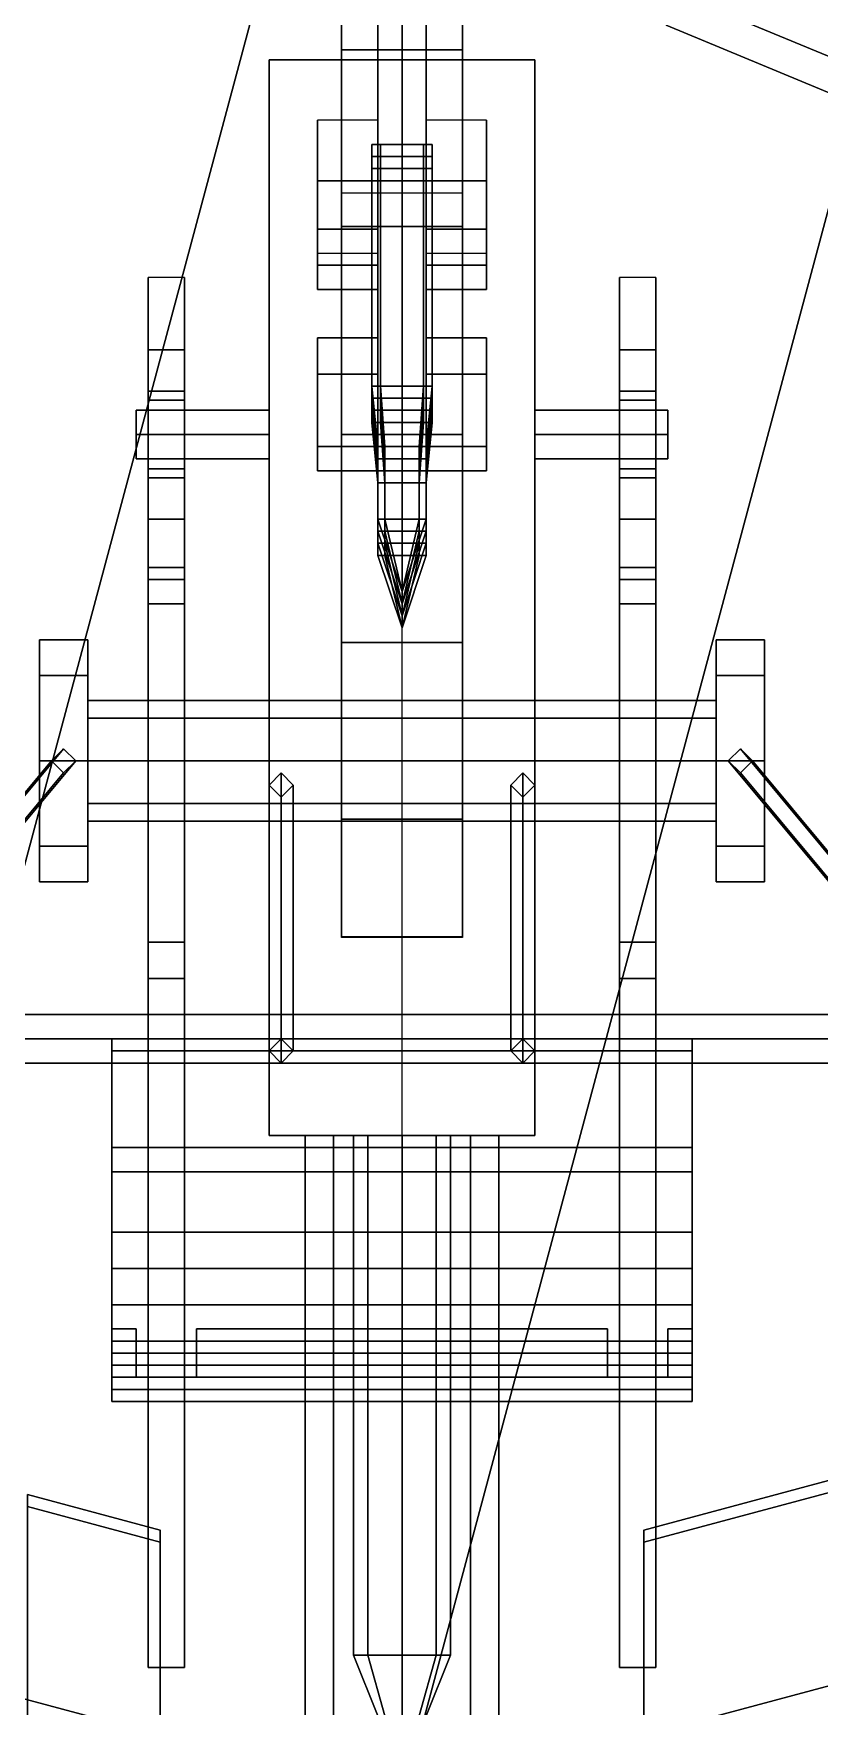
# Model space of a CAD drawing. Header units: millimetres. Extents: x -1.1 to 1.1, y -2.7 to 10.7.
# Drawn here: x -0.305 to 0.346, y -0.902 to 0.482 of the extents above; entities that cross this region are included whole.
import ezdxf

# ---------------------------------------------------------------- set-up
doc = ezdxf.new("R2010")
doc.units = ezdxf.units.MM
for name, color, linetype in [('reference', 9, 'Continuous'), ('sleeve', 5, 'Continuous'), ('tmp', 4, 'Continuous'), ('turret', 2, 'Continuous')]:
    doc.layers.add(name, color=color, linetype=linetype)

msp = doc.modelspace()

# ---------------------------------------------------------------- linework, layer by layer
for points in [[(-0.74, -1.98, 0.51), (-0.74, 2.17, 0.51), (0.74, 2.17, 0.51), (0.74, -1.98, 0.51)], [(-0.19, -1.13, 1.48), (0, -1.02, 1.48), (-0.505, -0.8847, 1.48), (-0.53, -0.93, 1.48)], [(0, -1.02, 1.46), (-0.505, -0.8847, 1.46), (-0.505, -0.8847, 1.48), (0, -1.02, 1.48)], [(0.505, -0.8847, 1.46), (0, -1.02, 1.46), (0, -1.02, 1.48), (0.505, -0.8847, 1.48)], [(0, -1.02, 1.48), (1.14, -1.13, 1.48), (1.14, -1.13, 1.48), (0.505, -0.8847, 1.48)]]:
    msp.add_3dface(points)
at = {"layer": 'reference'}
msp.add_xline((0, -1.91, -4.68), (0, 1), dxfattribs=at)
at = {"layer": 'sleeve'}
for points in [[(0, 0.46, 1.69), (-0.02, 0.46, 1.71), (-0.02, 0.6, 1.71), (0, 0.61, 1.69)], [(0.02, 0.46, 1.71), (0, 0.46, 1.69), (0, 0.61, 1.69), (0.02, 0.6, 1.71)], [(-0.02, 0.46, 1.71), (0, 0.46, 1.73), (0, 0.59, 1.73), (-0.02, 0.6, 1.71)], [(0, 0.46, 1.73), (0.02, 0.46, 1.71), (0.02, 0.6, 1.71), (0, 0.59, 1.73)], [(0, 0.12, 0.93), (-0.02, 0.12, 0.95), (-0.02, 0.53, 1.13), (0, 0.54, 1.11)], [(0.02, 0.12, 0.95), (0, 0.12, 0.93), (0, 0.54, 1.11), (0.02, 0.53, 1.13)], [(-0.02, 0.12, 0.95), (0, 0.12, 0.97), (0, 0.52, 1.15), (-0.02, 0.53, 1.13)], [(0, 0.12, 0.97), (0.02, 0.12, 0.95), (0.02, 0.53, 1.13), (0, 0.52, 1.15)], [(-0.05, 0.4682, 1.4418), (-0.05, 0.516, 1.5134), (0.05, 0.516, 1.5134), (0.05, 0.4682, 1.4418)], [(-0.05, 0.516, 1.5134), (-0.05, 0.35, 1.59), (0.05, 0.35, 1.59), (0.05, 0.516, 1.5134)], [(-0.05, 0.516, 1.5134), (-0.05, 0.4682, 1.4418), (-0.05, -0.2657, 1.5878), (-0.05, -0.2662, 1.59)], [(-0.05, -0.2662, 1.59), (-0.05, -0.2662, 1.59), (-0.05, 0.35, 1.59), (-0.05, 0.516, 1.5134)], [(0.05, -0.2662, 1.59), (0.05, -0.2657, 1.5878), (0.05, 0.4682, 1.4418), (0.05, 0.516, 1.5134)], [(0.05, 0.516, 1.5134), (0.05, 0.35, 1.59), (0.05, -0.2662, 1.59)], [(-0.11, 0.46, 1.85), (-0.11, 0.46, 1.59), (-0.11, -0.43, 1.59), (-0.11, -0.43, 1.85)], [(0.11, -0.43, 1.85), (0.11, 0.46, 1.85), (-0.11, 0.46, 1.85), (-0.11, -0.43, 1.85)], [(0.11, 0.46, 1.85), (0.11, 0.46, 1.59), (-0.11, 0.46, 1.59), (-0.11, 0.46, 1.85)], [(-0.11, -0.43, 1.59), (-0.11, 0.46, 1.59), (0.11, 0.46, 1.59), (0.11, -0.43, 1.59)], [(-0.05, 0.3222, 1.3443), (-0.05, 0.4682, 1.4418), (0.05, 0.4682, 1.4418), (0.05, 0.3222, 1.3443)], [(-0.05, 0.4682, 1.4418), (-0.05, 0.3222, 1.3443), (-0.05, -0.1682, 1.4418), (-0.05, -0.2657, 1.5878)], [(0.05, -0.2657, 1.5878), (0.05, -0.1682, 1.4418), (0.05, 0.3222, 1.3443), (0.05, 0.4682, 1.4418)], [(0.11, -0.43, 1.59), (0.11, 0.46, 1.59), (0.11, 0.46, 1.85), (0.11, -0.43, 1.85)], [(-0.07, 0.36, 1.94), (-0.07, 0.41, 1.85), (-0.07, 0.3, 1.85), (-0.07, 0.29, 1.95)], [(-0.02, 0.36, 1.94), (-0.02, 0.41, 1.85), (-0.07, 0.41, 1.85), (-0.07, 0.36, 1.94)], [(-0.02, 0.3, 1.85), (-0.02, 0.41, 1.85), (-0.02, 0.36, 1.94), (-0.02, 0.29, 1.95)], [(0.02, 0.36, 1.94), (0.02, 0.41, 1.85), (0.02, 0.3, 1.85), (0.02, 0.29, 1.95)], [(0.07, 0.36, 1.94), (0.07, 0.41, 1.85), (0.02, 0.41, 1.85), (0.02, 0.36, 1.94)], [(0.07, 0.3, 1.85), (0.07, 0.41, 1.85), (0.07, 0.36, 1.94), (0.07, 0.29, 1.95)], [(-0.0177, 0.39, 1.8877), (-0.025, 0.39, 1.87), (-0.025, 0.19, 1.87), (-0.0177, 0.19, 1.8877)], [(-0.025, 0.39, 1.87), (-0.0177, 0.39, 1.8523), (-0.0177, 0.19, 1.8523), (-0.025, 0.19, 1.87)], [(-0.0177, 0.39, 1.8877), (0, 0.39, 1.895), (0.0177, 0.39, 1.8877), (-0.025, 0.39, 1.87)], [(-0.025, 0.39, 1.87), (0.0177, 0.39, 1.8877), (0.025, 0.39, 1.87), (-0.0177, 0.39, 1.8523)], [(0, 0.39, 1.895), (-0.0177, 0.39, 1.8877), (-0.0177, 0.19, 1.8877), (0, 0.19, 1.895)], [(-0.0177, 0.39, 1.8523), (0, 0.39, 1.845), (0, 0.19, 1.845), (-0.0177, 0.19, 1.8523)], [(-0.0177, 0.39, 1.8523), (0.025, 0.39, 1.87), (0.0177, 0.39, 1.8523), (0, 0.39, 1.845)], [(0.0177, 0.39, 1.8877), (0, 0.39, 1.895), (0, 0.19, 1.895), (0.0177, 0.19, 1.8877)], [(0, 0.39, 1.845), (0.0177, 0.39, 1.8523), (0.0177, 0.19, 1.8523), (0, 0.19, 1.845)], [(0.025, 0.39, 1.87), (0.0177, 0.39, 1.8877), (0.0177, 0.19, 1.8877), (0.025, 0.19, 1.87)], [(0.0177, 0.39, 1.8523), (0.025, 0.39, 1.87), (0.025, 0.19, 1.87), (0.0177, 0.19, 1.8523)], [(-0.0177, 0.38, 1.9377), (-0.025, 0.38, 1.92), (-0.025, 0.18, 1.92), (-0.0177, 0.18, 1.9377)], [(-0.0177, 0.38, 1.9377), (0, 0.38, 1.945), (0.0177, 0.38, 1.9377), (-0.025, 0.38, 1.92)], [(-0.025, 0.38, 1.92), (0.0177, 0.38, 1.9377), (0.025, 0.38, 1.92), (-0.0177, 0.38, 1.9023)], [(-0.025, 0.38, 1.92), (-0.0177, 0.38, 1.9023), (-0.0177, 0.18, 1.9023), (-0.025, 0.18, 1.92)], [(-0.0177, 0.38, 1.9023), (0, 0.38, 1.895), (0, 0.18, 1.895), (-0.0177, 0.18, 1.9023)], [(-0.0177, 0.38, 1.9023), (0.025, 0.38, 1.92), (0.0177, 0.38, 1.9023), (0, 0.38, 1.895)], [(0, 0.38, 1.945), (-0.0177, 0.38, 1.9377), (-0.0177, 0.18, 1.9377), (0, 0.18, 1.945)], [(0, 0.38, 1.895), (0.0177, 0.38, 1.9023), (0.0177, 0.18, 1.9023), (0, 0.18, 1.895)], [(0.0177, 0.38, 1.9377), (0, 0.38, 1.945), (0, 0.18, 1.945), (0.0177, 0.18, 1.9377)], [(0.025, 0.38, 1.92), (0.0177, 0.38, 1.9377), (0.0177, 0.18, 1.9377), (0.025, 0.18, 1.92)], [(0.0177, 0.38, 1.9023), (0.025, 0.38, 1.92), (0.025, 0.18, 1.92), (0.0177, 0.18, 1.9023)], [(-0.07, 0.32, 2.04), (-0.07, 0.36, 1.94), (-0.07, 0.29, 1.95), (-0.07, 0.27, 2.03)], [(-0.02, 0.32, 2.04), (-0.02, 0.36, 1.94), (-0.07, 0.36, 1.94), (-0.07, 0.32, 2.04)], [(-0.0177, 0.37, 1.9877), (-0.025, 0.37, 1.97), (-0.025, 0.17, 1.97), (-0.0177, 0.17, 1.9877)], [(-0.0177, 0.37, 1.9877), (0, 0.37, 1.995), (0.0177, 0.37, 1.9877), (-0.025, 0.37, 1.97)], [(-0.025, 0.37, 1.97), (0.0177, 0.37, 1.9877), (0.025, 0.37, 1.97), (-0.0177, 0.37, 1.9523)], [(-0.025, 0.37, 1.97), (-0.0177, 0.37, 1.9523), (-0.0177, 0.17, 1.9523), (-0.025, 0.17, 1.97)], [(-0.025, 0.36, 2.02), (-0.0177, 0.36, 2.0023), (-0.0177, 0.16, 2.0023), (-0.025, 0.16, 2.02)], [(-0.025, 0.36, 2.02), (0.0177, 0.36, 2.0377), (0.025, 0.36, 2.02), (-0.0177, 0.36, 2.0023)], [(-0.0177, 0.36, 2.0377), (0, 0.36, 2.045), (0.0177, 0.36, 2.0377), (-0.025, 0.36, 2.02)], [(-0.0177, 0.36, 2.0377), (-0.025, 0.36, 2.02), (-0.025, 0.16, 2.02), (-0.0177, 0.16, 2.0377)], [(-0.02, 0.29, 1.95), (-0.02, 0.36, 1.94), (-0.02, 0.32, 2.04), (-0.02, 0.27, 2.03)], [(-0.0177, 0.37, 1.9523), (0, 0.37, 1.945), (0, 0.17, 1.945), (-0.0177, 0.17, 1.9523)], [(-0.0177, 0.37, 1.9523), (0.025, 0.37, 1.97), (0.0177, 0.37, 1.9523), (0, 0.37, 1.945)], [(0, 0.37, 1.995), (-0.0177, 0.37, 1.9877), (-0.0177, 0.17, 1.9877), (0, 0.17, 1.995)], [(0, 0.36, 2.045), (-0.0177, 0.36, 2.0377), (-0.0177, 0.16, 2.0377), (0, 0.16, 2.045)], [(-0.0177, 0.36, 2.0023), (0.025, 0.36, 2.02), (0.0177, 0.36, 2.0023), (0, 0.36, 1.995)], [(-0.0177, 0.36, 2.0023), (0, 0.36, 1.995), (0, 0.16, 1.995), (-0.0177, 0.16, 2.0023)], [(0, 0.37, 1.945), (0.0177, 0.37, 1.9523), (0.0177, 0.17, 1.9523), (0, 0.17, 1.945)], [(0.0177, 0.37, 1.9877), (0, 0.37, 1.995), (0, 0.17, 1.995), (0.0177, 0.17, 1.9877)], [(0.0177, 0.36, 2.0377), (0, 0.36, 2.045), (0, 0.16, 2.045), (0.0177, 0.16, 2.0377)], [(0, 0.36, 1.995), (0.0177, 0.36, 2.0023), (0.0177, 0.16, 2.0023), (0, 0.16, 1.995)], [(0.025, 0.37, 1.97), (0.0177, 0.37, 1.9877), (0.0177, 0.17, 1.9877), (0.025, 0.17, 1.97)], [(0.0177, 0.37, 1.9523), (0.025, 0.37, 1.97), (0.025, 0.17, 1.97), (0.0177, 0.17, 1.9523)], [(0.0177, 0.36, 2.0023), (0.025, 0.36, 2.02), (0.025, 0.16, 2.02), (0.0177, 0.16, 2.0023)], [(0.025, 0.36, 2.02), (0.0177, 0.36, 2.0377), (0.0177, 0.16, 2.0377), (0.025, 0.16, 2.02)], [(0.02, 0.32, 2.04), (0.02, 0.36, 1.94), (0.02, 0.29, 1.95), (0.02, 0.27, 2.03)], [(0.07, 0.32, 2.04), (0.07, 0.36, 1.94), (0.02, 0.36, 1.94), (0.02, 0.32, 2.04)], [(0.07, 0.29, 1.95), (0.07, 0.36, 1.94), (0.07, 0.32, 2.04), (0.07, 0.27, 2.03)], [(-0.02, 0.27, 2.03), (-0.02, 0.32, 2.04), (-0.07, 0.32, 2.04), (-0.07, 0.27, 2.03)], [(-0.05, 0.15, 1.31), (-0.05, 0.3222, 1.3443), (0.05, 0.3222, 1.3443), (0.05, 0.15, 1.31)], [(-0.05, -0.1682, 1.4418), (-0.05, 0.3222, 1.3443), (-0.05, 0.15, 1.31), (-0.05, -0.0222, 1.3443)], [(0.07, 0.27, 2.03), (0.07, 0.32, 2.04), (0.02, 0.32, 2.04), (0.02, 0.27, 2.03)], [(0.05, -0.0222, 1.3443), (0.05, 0.15, 1.31), (0.05, 0.3222, 1.3443), (0.05, -0.1682, 1.4418)], [(-0.07, 0.29, 1.95), (-0.07, 0.3, 1.85), (-0.02, 0.3, 1.85), (-0.02, 0.29, 1.95)], [(0.02, 0.29, 1.95), (0.02, 0.3, 1.85), (0.07, 0.3, 1.85), (0.07, 0.29, 1.95)], [(-0.07, 0.27, 2.03), (-0.07, 0.29, 1.95), (-0.02, 0.29, 1.95), (-0.02, 0.27, 2.03)], [(0.02, 0.27, 2.03), (0.02, 0.29, 1.95), (0.07, 0.29, 1.95), (0.07, 0.27, 2.03)], [(-0.07, 0.23, 1.92), (-0.07, 0.23, 1.85), (-0.07, 0.14, 1.85), (-0.07, 0.14, 1.92)], [(-0.02, 0.23, 1.92), (-0.02, 0.23, 1.85), (-0.07, 0.23, 1.85), (-0.07, 0.23, 1.92)], [(-0.07, 0.2, 2.02), (-0.07, 0.23, 1.92), (-0.07, 0.14, 1.92), (-0.07, 0.12, 1.99)], [(-0.02, 0.2, 2.02), (-0.02, 0.23, 1.92), (-0.07, 0.23, 1.92), (-0.07, 0.2, 2.02)], [(-0.02, 0.14, 1.85), (-0.02, 0.23, 1.85), (-0.02, 0.23, 1.92), (-0.02, 0.14, 1.92)], [(-0.02, 0.14, 1.92), (-0.02, 0.23, 1.92), (-0.02, 0.2, 2.02), (-0.02, 0.12, 1.99)], [(0.02, 0.2, 2.02), (0.02, 0.23, 1.92), (0.02, 0.14, 1.92), (0.02, 0.12, 1.99)], [(0.07, 0.2, 2.02), (0.07, 0.23, 1.92), (0.02, 0.23, 1.92), (0.02, 0.2, 2.02)], [(0.02, 0.23, 1.92), (0.02, 0.23, 1.85), (0.02, 0.14, 1.85), (0.02, 0.14, 1.92)], [(0.07, 0.23, 1.92), (0.07, 0.23, 1.85), (0.02, 0.23, 1.85), (0.02, 0.23, 1.92)], [(0.07, 0.14, 1.92), (0.07, 0.23, 1.92), (0.07, 0.2, 2.02), (0.07, 0.12, 1.99)], [(0.07, 0.14, 1.85), (0.07, 0.23, 1.85), (0.07, 0.23, 1.92), (0.07, 0.14, 1.92)], [(-0.02, 0.12, 1.99), (-0.02, 0.2, 2.02), (-0.07, 0.2, 2.02), (-0.07, 0.12, 1.99)], [(0.07, 0.12, 1.99), (0.07, 0.2, 2.02), (0.02, 0.2, 2.02), (0.02, 0.12, 1.99)], [(-0.0177, 0.19, 1.8877), (-0.025, 0.19, 1.87), (-0.02, 0.14, 1.87), (-0.0141, 0.14, 1.8841)], [(-0.025, 0.19, 1.87), (-0.0177, 0.19, 1.8523), (-0.0141, 0.14, 1.8559), (-0.02, 0.14, 1.87)], [(-0.0177, 0.18, 1.9377), (-0.025, 0.18, 1.92), (-0.02, 0.13, 1.92), (-0.0141, 0.13, 1.9341)], [(-0.025, 0.18, 1.92), (-0.0177, 0.18, 1.9023), (-0.0141, 0.13, 1.9059), (-0.02, 0.13, 1.92)], [(0, 0.19, 1.895), (-0.0177, 0.19, 1.8877), (-0.0141, 0.14, 1.8841), (0, 0.14, 1.89)], [(-0.0177, 0.19, 1.8523), (0, 0.19, 1.845), (0, 0.14, 1.85), (-0.0141, 0.14, 1.8559)], [(-0.0177, 0.18, 1.9023), (0, 0.18, 1.895), (0, 0.13, 1.9), (-0.0141, 0.13, 1.9059)], [(0, 0.18, 1.945), (-0.0177, 0.18, 1.9377), (-0.0141, 0.13, 1.9341), (0, 0.13, 1.94)], [(0.0177, 0.19, 1.8877), (0, 0.19, 1.895), (0, 0.14, 1.89), (0.0141, 0.14, 1.8841)], [(0, 0.19, 1.845), (0.0177, 0.19, 1.8523), (0.0141, 0.14, 1.8559), (0, 0.14, 1.85)], [(0, 0.18, 1.895), (0.0177, 0.18, 1.9023), (0.0141, 0.13, 1.9059), (0, 0.13, 1.9)], [(0.0177, 0.18, 1.9377), (0, 0.18, 1.945), (0, 0.13, 1.94), (0.0141, 0.13, 1.9341)], [(0.025, 0.19, 1.87), (0.0177, 0.19, 1.8877), (0.0141, 0.14, 1.8841), (0.02, 0.14, 1.87)], [(0.0177, 0.19, 1.8523), (0.025, 0.19, 1.87), (0.02, 0.14, 1.87), (0.0141, 0.14, 1.8559)], [(0.025, 0.18, 1.92), (0.0177, 0.18, 1.9377), (0.0141, 0.13, 1.9341), (0.02, 0.13, 1.92)], [(0.0177, 0.18, 1.9023), (0.025, 0.18, 1.92), (0.02, 0.13, 1.92), (0.0141, 0.13, 1.9059)], [(-0.22, 0.15, 1.78), (-0.22, 0.17, 1.76), (-0.22, 0.15, 1.74), (-0.22, 0.13, 1.76)], [(-0.11, 0.17, 1.76), (-0.11, 0.15, 1.74), (-0.22, 0.15, 1.74), (-0.22, 0.17, 1.76)], [(-0.11, 0.15, 1.78), (-0.11, 0.17, 1.76), (-0.22, 0.17, 1.76), (-0.22, 0.15, 1.78)], [(-0.0177, 0.17, 1.9877), (-0.025, 0.17, 1.97), (-0.02, 0.12, 1.97), (-0.0141, 0.12, 1.9841)], [(-0.025, 0.17, 1.97), (-0.0177, 0.17, 1.9523), (-0.0141, 0.12, 1.9559), (-0.02, 0.12, 1.97)], [(-0.0177, 0.17, 1.9523), (0, 0.17, 1.945), (0, 0.12, 1.95), (-0.0141, 0.12, 1.9559)], [(0, 0.17, 1.995), (-0.0177, 0.17, 1.9877), (-0.0141, 0.12, 1.9841), (0, 0.12, 1.99)], [(0, 0.17, 1.945), (0.0177, 0.17, 1.9523), (0.0141, 0.12, 1.9559), (0, 0.12, 1.95)], [(0.0177, 0.17, 1.9877), (0, 0.17, 1.995), (0, 0.12, 1.99), (0.0141, 0.12, 1.9841)], [(0.025, 0.17, 1.97), (0.0177, 0.17, 1.9877), (0.0141, 0.12, 1.9841), (0.02, 0.12, 1.97)], [(0.0177, 0.17, 1.9523), (0.025, 0.17, 1.97), (0.02, 0.12, 1.97), (0.0141, 0.12, 1.9559)], [(0.11, 0.17, 1.76), (0.11, 0.15, 1.78), (0.22, 0.15, 1.78), (0.22, 0.17, 1.76)], [(0.11, 0.15, 1.74), (0.11, 0.17, 1.76), (0.22, 0.17, 1.76), (0.22, 0.15, 1.74)], [(0.22, 0.15, 1.78), (0.22, 0.13, 1.76), (0.22, 0.15, 1.74), (0.22, 0.17, 1.76)], [(-0.025, 0.16, 2.02), (-0.0177, 0.16, 2.0023), (-0.0141, 0.11, 2.0059), (-0.02, 0.11, 2.02)], [(-0.0177, 0.16, 2.0377), (-0.025, 0.16, 2.02), (-0.02, 0.11, 2.02), (-0.0141, 0.11, 2.0341)], [(0, 0.16, 2.045), (-0.0177, 0.16, 2.0377), (-0.0141, 0.11, 2.0341), (0, 0.11, 2.04)], [(-0.0177, 0.16, 2.0023), (0, 0.16, 1.995), (0, 0.11, 2), (-0.0141, 0.11, 2.0059)], [(0.0177, 0.16, 2.0377), (0, 0.16, 2.045), (0, 0.11, 2.04), (0.0141, 0.11, 2.0341)], [(0, 0.16, 1.995), (0.0177, 0.16, 2.0023), (0.0141, 0.11, 2.0059), (0, 0.11, 2)], [(0.0177, 0.16, 2.0023), (0.025, 0.16, 2.02), (0.02, 0.11, 2.02), (0.0141, 0.11, 2.0059)], [(0.025, 0.16, 2.02), (0.0177, 0.16, 2.0377), (0.0141, 0.11, 2.0341), (0.02, 0.11, 2.02)], [(-0.11, 0.15, 1.74), (-0.11, 0.13, 1.76), (-0.22, 0.13, 1.76), (-0.22, 0.15, 1.74)], [(-0.11, 0.13, 1.76), (-0.11, 0.15, 1.78), (-0.22, 0.15, 1.78), (-0.22, 0.13, 1.76)], [(-0.07, 0.14, 1.92), (-0.07, 0.14, 1.85), (-0.02, 0.14, 1.85), (-0.02, 0.14, 1.92)], [(-0.07, 0.12, 1.99), (-0.07, 0.14, 1.92), (-0.02, 0.14, 1.92), (-0.02, 0.12, 1.99)], [(-0.05, -0.0222, 1.3443), (-0.05, 0.15, 1.31), (0.05, 0.15, 1.31), (0.05, -0.0222, 1.3443)], [(-0.0141, 0.14, 1.8841), (-0.02, 0.14, 1.87), (-0.02, 0.08, 1.87), (-0.0141, 0.08, 1.8841)], [(-0.02, 0.14, 1.87), (-0.0141, 0.14, 1.8559), (-0.0141, 0.08, 1.8559), (-0.02, 0.08, 1.87)], [(0, 0.14, 1.89), (-0.0141, 0.14, 1.8841), (-0.0141, 0.08, 1.8841), (0, 0.08, 1.89)], [(-0.0141, 0.14, 1.8559), (0, 0.14, 1.85), (0, 0.08, 1.85), (-0.0141, 0.08, 1.8559)], [(0.0141, 0.14, 1.8841), (0, 0.14, 1.89), (0, 0.08, 1.89), (0.0141, 0.08, 1.8841)], [(0, 0.14, 1.85), (0.0141, 0.14, 1.8559), (0.0141, 0.08, 1.8559), (0, 0.08, 1.85)], [(0.02, 0.14, 1.87), (0.0141, 0.14, 1.8841), (0.0141, 0.08, 1.8841), (0.02, 0.08, 1.87)], [(0.0141, 0.14, 1.8559), (0.02, 0.14, 1.87), (0.02, 0.08, 1.87), (0.0141, 0.08, 1.8559)], [(0.02, 0.12, 1.99), (0.02, 0.14, 1.92), (0.07, 0.14, 1.92), (0.07, 0.12, 1.99)], [(0.02, 0.14, 1.92), (0.02, 0.14, 1.85), (0.07, 0.14, 1.85), (0.07, 0.14, 1.92)], [(0.11, 0.15, 1.78), (0.11, 0.13, 1.76), (0.22, 0.13, 1.76), (0.22, 0.15, 1.78)], [(0.11, 0.13, 1.76), (0.11, 0.15, 1.74), (0.22, 0.15, 1.74), (0.22, 0.13, 1.76)], [(-0.0141, 0.13, 1.9341), (-0.02, 0.13, 1.92), (-0.02, 0.07, 1.92), (-0.0141, 0.07, 1.9341)], [(-0.02, 0.13, 1.92), (-0.0141, 0.13, 1.9059), (-0.0141, 0.07, 1.9059), (-0.02, 0.07, 1.92)], [(-0.0141, 0.13, 1.9059), (0, 0.13, 1.9), (0, 0.07, 1.9), (-0.0141, 0.07, 1.9059)], [(0, 0.13, 1.94), (-0.0141, 0.13, 1.9341), (-0.0141, 0.07, 1.9341), (0, 0.07, 1.94)], [(0, 0.13, 1.9), (0.0141, 0.13, 1.9059), (0.0141, 0.07, 1.9059), (0, 0.07, 1.9)], [(0.0141, 0.13, 1.9341), (0, 0.13, 1.94), (0, 0.07, 1.94), (0.0141, 0.07, 1.9341)], [(0.02, 0.13, 1.92), (0.0141, 0.13, 1.9341), (0.0141, 0.07, 1.9341), (0.02, 0.07, 1.92)], [(0.0141, 0.13, 1.9059), (0.02, 0.13, 1.92), (0.02, 0.07, 1.92), (0.0141, 0.07, 1.9059)], [(-0.0141, 0.12, 1.9841), (-0.02, 0.12, 1.97), (-0.02, 0.06, 1.97), (-0.0141, 0.06, 1.9841)], [(-0.02, 0.12, 1.97), (-0.0141, 0.12, 1.9559), (-0.0141, 0.06, 1.9559), (-0.02, 0.06, 1.97)], [(-0.0141, 0.12, 1.9559), (0, 0.12, 1.95), (0, 0.06, 1.95), (-0.0141, 0.06, 1.9559)], [(0, 0.12, 1.99), (-0.0141, 0.12, 1.9841), (-0.0141, 0.06, 1.9841), (0, 0.06, 1.99)], [(0, 0.12, 1.95), (0.0141, 0.12, 1.9559), (0.0141, 0.06, 1.9559), (0, 0.06, 1.95)], [(0.0141, 0.12, 1.9841), (0, 0.12, 1.99), (0, 0.06, 1.99), (0.0141, 0.06, 1.9841)], [(0.02, 0.12, 1.97), (0.0141, 0.12, 1.9841), (0.0141, 0.06, 1.9841), (0.02, 0.06, 1.97)], [(0.0141, 0.12, 1.9559), (0.02, 0.12, 1.97), (0.02, 0.06, 1.97), (0.0141, 0.06, 1.9559)], [(-0.02, 0.11, 2.02), (-0.0141, 0.11, 2.0059), (-0.0141, 0.05, 2.0059), (-0.02, 0.05, 2.02)], [(-0.0141, 0.11, 2.0341), (-0.02, 0.11, 2.02), (-0.02, 0.05, 2.02), (-0.0141, 0.05, 2.0341)], [(0, 0.11, 2.04), (-0.0141, 0.11, 2.0341), (-0.0141, 0.05, 2.0341), (0, 0.05, 2.04)], [(-0.0141, 0.11, 2.0059), (0, 0.11, 2), (0, 0.05, 2), (-0.0141, 0.05, 2.0059)], [(0.0141, 0.11, 2.0341), (0, 0.11, 2.04), (0, 0.05, 2.04), (0.0141, 0.05, 2.0341)], [(0, 0.11, 2), (0.0141, 0.11, 2.0059), (0.0141, 0.05, 2.0059), (0, 0.05, 2)], [(0.0141, 0.11, 2.0059), (0.02, 0.11, 2.02), (0.02, 0.05, 2.02), (0.0141, 0.05, 2.0059)], [(0.02, 0.11, 2.02), (0.0141, 0.11, 2.0341), (0.0141, 0.05, 2.0341), (0.02, 0.05, 2.02)], [(-0.0141, 0.08, 1.8841), (-0.02, 0.08, 1.87), (0, 0.02, 1.87)], [(-0.02, 0.08, 1.87), (-0.0141, 0.08, 1.8559), (0, 0.02, 1.87)], [(-0.0141, 0.07, 1.9341), (-0.02, 0.07, 1.92), (0, 0.01, 1.92)], [(-0.02, 0.07, 1.92), (-0.0141, 0.07, 1.9059), (0, 0.01, 1.92)], [(0, 0.08, 1.89), (-0.0141, 0.08, 1.8841), (0, 0.02, 1.87)], [(-0.0141, 0.08, 1.8559), (0, 0.08, 1.85), (0, 0.02, 1.87)], [(0, 0.07, 1.94), (-0.0141, 0.07, 1.9341), (0, 0.01, 1.92)], [(-0.0141, 0.07, 1.9059), (0, 0.07, 1.9), (0, 0.01, 1.92)], [(0.0141, 0.08, 1.8841), (0, 0.08, 1.89), (0, 0.02, 1.87)], [(0.02, 0.08, 1.87), (0.0141, 0.08, 1.8841), (0, 0.02, 1.87)], [(0.0141, 0.08, 1.8559), (0.02, 0.08, 1.87), (0, 0.02, 1.87)], [(0, 0.08, 1.85), (0.0141, 0.08, 1.8559), (0, 0.02, 1.87)], [(0.0141, 0.07, 1.9341), (0, 0.07, 1.94), (0, 0.01, 1.92)], [(0.02, 0.07, 1.92), (0.0141, 0.07, 1.9341), (0, 0.01, 1.92)], [(0.0141, 0.07, 1.9059), (0.02, 0.07, 1.92), (0, 0.01, 1.92)], [(0, 0.07, 1.9), (0.0141, 0.07, 1.9059), (0, 0.01, 1.92)], [(-0.0141, 0.06, 1.9841), (-0.02, 0.06, 1.97), (0, 0, 1.97)], [(-0.02, 0.06, 1.97), (-0.0141, 0.06, 1.9559), (0, 0, 1.97)], [(0, 0.06, 1.99), (-0.0141, 0.06, 1.9841), (0, 0, 1.97)], [(-0.0141, 0.06, 1.9559), (0, 0.06, 1.95), (0, 0, 1.97)], [(0.0141, 0.06, 1.9841), (0, 0.06, 1.99), (0, 0, 1.97)], [(0.02, 0.06, 1.97), (0.0141, 0.06, 1.9841), (0, 0, 1.97)], [(0.0141, 0.06, 1.9559), (0.02, 0.06, 1.97), (0, 0, 1.97)], [(0, 0.06, 1.95), (0.0141, 0.06, 1.9559), (0, 0, 1.97)], [(-0.02, 0.05, 2.02), (-0.0141, 0.05, 2.0059), (0, -0.01, 2.02)], [(-0.0141, 0.05, 2.0341), (-0.02, 0.05, 2.02), (0, -0.01, 2.02)], [(-0.0141, 0.05, 2.0059), (0, 0.05, 2), (0, -0.01, 2.02)], [(0, 0.05, 2.04), (-0.0141, 0.05, 2.0341), (0, -0.01, 2.02)], [(0, 0.05, 2), (0.0141, 0.05, 2.0059), (0, -0.01, 2.02)], [(0.0141, 0.05, 2.0059), (0.02, 0.05, 2.02), (0, -0.01, 2.02)], [(0.02, 0.05, 2.02), (0.0141, 0.05, 2.0341), (0, -0.01, 2.02)], [(0.0141, 0.05, 2.0341), (0, 0.05, 2.04), (0, -0.01, 2.02)], [(-0.05, -0.1682, 1.4418), (-0.05, -0.0222, 1.3443), (0.05, -0.0222, 1.3443), (0.05, -0.1682, 1.4418)], [(-0.1, -0.13, 1.85), (-0.11, -0.14, 1.85), (-0.11, -0.36, 2.28), (-0.1, -0.35, 2.29)], [(-0.09, -0.14, 1.85), (-0.1, -0.13, 1.85), (-0.1, -0.35, 2.29), (-0.09, -0.36, 2.28)], [(0.1, -0.13, 1.85), (0.09, -0.14, 1.85), (0.09, -0.36, 2.28), (0.1, -0.35, 2.29)], [(0.11, -0.14, 1.85), (0.1, -0.13, 1.85), (0.1, -0.35, 2.29), (0.11, -0.36, 2.28)], [(-0.11, -0.14, 1.85), (-0.1, -0.15, 1.85), (-0.1, -0.37, 2.27), (-0.11, -0.36, 2.28)], [(-0.1, -0.15, 1.85), (-0.09, -0.14, 1.85), (-0.09, -0.36, 2.28), (-0.1, -0.37, 2.27)], [(0.09, -0.14, 1.85), (0.1, -0.15, 1.85), (0.1, -0.37, 2.27), (0.09, -0.36, 2.28)], [(0.1, -0.15, 1.85), (0.11, -0.14, 1.85), (0.11, -0.36, 2.28), (0.1, -0.37, 2.27)], [(-0.05, -0.2657, 1.5878), (-0.05, -0.1682, 1.4418), (0.05, -0.1682, 1.4418), (0.05, -0.2657, 1.5878)], [(-0.05, -0.2662, 1.59), (-0.05, -0.2657, 1.5878), (0.05, -0.2657, 1.5878), (0.05, -0.2662, 1.59)], [(-0.44, -0.33, 1.88), (-0.44, -0.35, 1.9), (0.7, -0.35, 1.9), (0.7, -0.33, 1.88)], [(-0.44, -0.35, 1.86), (-0.44, -0.33, 1.88), (0.7, -0.33, 1.88), (0.7, -0.35, 1.86)], [(-0.44, -0.35, 1.9), (-0.44, -0.37, 1.88), (0.7, -0.37, 1.88), (0.7, -0.35, 1.9)], [(-0.44, -0.37, 1.88), (-0.44, -0.35, 1.86), (0.7, -0.35, 1.86), (0.7, -0.37, 1.88)], [(-0.24, -0.36, 2.31), (-0.24, -0.35, 2.29), (-0.24, -0.44, 2.2), (-0.24, -0.46, 2.22)], [(0.24, -0.36, 2.31), (0.24, -0.35, 2.29), (-0.24, -0.35, 2.29), (-0.24, -0.36, 2.31)], [(-0.24, -0.44, 2.2), (-0.24, -0.35, 2.29), (0.24, -0.35, 2.29), (0.24, -0.44, 2.2)], [(0.24, -0.44, 2.2), (0.24, -0.35, 2.29), (0.24, -0.36, 2.31), (0.24, -0.46, 2.22)], [(0.24, -0.46, 2.22), (0.24, -0.36, 2.31), (-0.24, -0.36, 2.31), (-0.24, -0.46, 2.22)], [(-0.24, -0.46, 2.22), (-0.24, -0.44, 2.2), (-0.24, -0.51, 2.11), (-0.24, -0.54, 2.11)], [(-0.24, -0.51, 2.11), (-0.24, -0.44, 2.2), (0.24, -0.44, 2.2), (0.24, -0.51, 2.11)], [(-0.11, -0.43, 1.85), (-0.11, -0.43, 1.59), (0.11, -0.43, 1.59), (0.11, -0.43, 1.85)], [(-0.08, -0.95, 1.76), (-0.0566, -0.95, 1.8166), (-0.0566, -0.43, 1.8166), (-0.08, -0.43, 1.76)], [(-0.0566, -0.95, 1.7034), (-0.08, -0.95, 1.76), (-0.08, -0.43, 1.76), (-0.0566, -0.43, 1.7034)], [(-0.0566, -0.95, 1.8166), (0, -0.95, 1.84), (0, -0.43, 1.84), (-0.0566, -0.43, 1.8166)], [(0, -0.95, 1.68), (-0.0566, -0.95, 1.7034), (-0.0566, -0.43, 1.7034), (0, -0.43, 1.68)], [(-0.04, -0.86, 1.64), (-0.0283, -0.86, 1.6683), (-0.0283, -0.43, 1.6683), (-0.04, -0.43, 1.64)], [(-0.0283, -0.86, 1.6117), (-0.04, -0.86, 1.64), (-0.04, -0.43, 1.64), (-0.0283, -0.43, 1.6117)], [(-0.0283, -0.86, 1.6683), (0, -0.86, 1.68), (0, -0.43, 1.68), (-0.0283, -0.43, 1.6683)], [(0, -0.86, 1.6), (-0.0283, -0.86, 1.6117), (-0.0283, -0.43, 1.6117), (0, -0.43, 1.6)], [(0, -0.86, 1.68), (0.0283, -0.86, 1.6683), (0.0283, -0.43, 1.6683), (0, -0.43, 1.68)], [(0.0283, -0.86, 1.6117), (0, -0.86, 1.6), (0, -0.43, 1.6), (0.0283, -0.43, 1.6117)], [(0, -0.95, 1.84), (0.0566, -0.95, 1.8166), (0.0566, -0.43, 1.8166), (0, -0.43, 1.84)], [(0.0566, -0.95, 1.7034), (0, -0.95, 1.68), (0, -0.43, 1.68), (0.0566, -0.43, 1.7034)], [(0.0283, -0.86, 1.6683), (0.04, -0.86, 1.64), (0.04, -0.43, 1.64), (0.0283, -0.43, 1.6683)], [(0.04, -0.86, 1.64), (0.0283, -0.86, 1.6117), (0.0283, -0.43, 1.6117), (0.04, -0.43, 1.64)], [(0.0566, -0.95, 1.8166), (0.08, -0.95, 1.76), (0.08, -0.43, 1.76), (0.0566, -0.43, 1.8166)], [(0.08, -0.95, 1.76), (0.0566, -0.95, 1.7034), (0.0566, -0.43, 1.7034), (0.08, -0.43, 1.76)], [(0.24, -0.51, 2.11), (0.24, -0.44, 2.2), (0.24, -0.46, 2.22), (0.24, -0.54, 2.11)], [(0.24, -0.54, 2.11), (0.24, -0.46, 2.22), (-0.24, -0.46, 2.22), (-0.24, -0.54, 2.11)], [(-0.24, -0.57, 1.98), (-0.24, -0.51, 2.11), (0.24, -0.51, 2.11), (0.24, -0.57, 1.98)], [(-0.24, -0.54, 2.11), (-0.24, -0.51, 2.11), (-0.24, -0.57, 1.98), (-0.24, -0.6, 1.98)], [(0.24, -0.57, 1.98), (0.24, -0.51, 2.11), (0.24, -0.54, 2.11), (0.24, -0.6, 1.98)], [(0.24, -0.6, 1.98), (0.24, -0.54, 2.11), (-0.24, -0.54, 2.11), (-0.24, -0.6, 1.98)], [(-0.24, -0.6, 1.98), (-0.24, -0.57, 1.98), (-0.24, -0.61, 1.85), (-0.24, -0.64, 1.85)], [(-0.24, -0.61, 1.85), (-0.24, -0.57, 1.98), (0.24, -0.57, 1.98), (0.24, -0.61, 1.85)], [(0.24, -0.61, 1.85), (0.24, -0.57, 1.98), (0.24, -0.6, 1.98), (0.24, -0.64, 1.85)], [(-0.24, -0.61, 1.42), (-0.24, -0.59, 1.44), (-0.22, -0.59, 1.44), (-0.22, -0.61, 1.42)], [(-0.24, -0.63, 1.49), (-0.24, -0.61, 1.5), (-0.24, -0.59, 1.44), (-0.24, -0.61, 1.42)], [(-0.24, -0.59, 1.44), (-0.24, -0.61, 1.5), (-0.22, -0.61, 1.5), (-0.22, -0.59, 1.44)], [(-0.22, -0.59, 1.44), (-0.22, -0.61, 1.5), (-0.22, -0.63, 1.49), (-0.22, -0.61, 1.42)], [(-0.17, -0.63, 1.49), (-0.17, -0.61, 1.5), (-0.17, -0.59, 1.44), (-0.17, -0.61, 1.42)], [(-0.17, -0.61, 1.42), (-0.17, -0.59, 1.44), (0.17, -0.59, 1.44), (0.17, -0.61, 1.42)], [(-0.17, -0.59, 1.44), (-0.17, -0.61, 1.5), (0.17, -0.61, 1.5), (0.17, -0.59, 1.44)], [(0.17, -0.59, 1.44), (0.17, -0.61, 1.5), (0.17, -0.63, 1.49), (0.17, -0.61, 1.42)], [(0.22, -0.63, 1.49), (0.22, -0.61, 1.5), (0.22, -0.59, 1.44), (0.22, -0.61, 1.42)], [(0.22, -0.61, 1.42), (0.22, -0.59, 1.44), (0.24, -0.59, 1.44), (0.24, -0.61, 1.42)], [(0.22, -0.59, 1.44), (0.22, -0.61, 1.5), (0.24, -0.61, 1.5), (0.24, -0.59, 1.44)], [(0.24, -0.59, 1.44), (0.24, -0.61, 1.5), (0.24, -0.63, 1.49), (0.24, -0.61, 1.42)], [(0.24, -0.64, 1.85), (0.24, -0.6, 1.98), (-0.24, -0.6, 1.98), (-0.24, -0.64, 1.85)], [(-0.24, -0.65, 1.59), (-0.24, -0.62, 1.59), (-0.24, -0.61, 1.5), (-0.24, -0.63, 1.49)], [(-0.24, -0.61, 1.5), (-0.24, -0.62, 1.59), (0.24, -0.62, 1.59), (0.24, -0.61, 1.5)], [(-0.22, -0.61, 1.42), (-0.22, -0.63, 1.49), (-0.24, -0.63, 1.49), (-0.24, -0.61, 1.42)], [(-0.24, -0.64, 1.85), (-0.24, -0.61, 1.85), (-0.24, -0.62, 1.68), (-0.24, -0.65, 1.68)], [(-0.24, -0.62, 1.68), (-0.24, -0.61, 1.85), (-0.08, -0.61, 1.85), (-0.08, -0.62, 1.68)], [(-0.24, -0.62, 1.59), (-0.24, -0.62, 1.68), (-0.04, -0.62, 1.68), (-0.04, -0.62, 1.59)], [(-0.24, -0.65, 1.68), (-0.24, -0.62, 1.68), (-0.24, -0.62, 1.59), (-0.24, -0.65, 1.59)], [(-0.22, -0.63, 1.49), (-0.22, -0.61, 1.5), (-0.17, -0.61, 1.5), (-0.17, -0.63, 1.49)], [(0.17, -0.61, 1.42), (0.17, -0.63, 1.49), (-0.17, -0.63, 1.49), (-0.17, -0.61, 1.42)], [(-0.08, -0.64, 1.85), (-0.08, -0.61, 1.85), (0.08, -0.61, 1.85), (0.08, -0.64, 1.85)], [(-0.08, -0.62, 1.68), (-0.08, -0.61, 1.85), (-0.08, -0.64, 1.85), (-0.08, -0.65, 1.68)], [(-0.04, -0.65, 1.68), (-0.04, -0.62, 1.68), (-0.08, -0.62, 1.68), (-0.08, -0.65, 1.68)], [(0.04, -0.65, 1.59), (0.04, -0.62, 1.59), (-0.04, -0.62, 1.59), (-0.04, -0.65, 1.59)], [(-0.04, -0.62, 1.59), (-0.04, -0.62, 1.68), (-0.04, -0.65, 1.68), (-0.04, -0.65, 1.59)], [(0.08, -0.65, 1.68), (0.08, -0.62, 1.68), (0.04, -0.62, 1.68), (0.04, -0.65, 1.68)], [(0.04, -0.65, 1.68), (0.04, -0.62, 1.68), (0.04, -0.62, 1.59), (0.04, -0.65, 1.59)], [(0.04, -0.62, 1.59), (0.04, -0.62, 1.68), (0.24, -0.62, 1.68), (0.24, -0.62, 1.59)], [(0.08, -0.64, 1.85), (0.08, -0.61, 1.85), (0.08, -0.62, 1.68), (0.08, -0.65, 1.68)], [(0.08, -0.62, 1.68), (0.08, -0.61, 1.85), (0.24, -0.61, 1.85), (0.24, -0.62, 1.68)], [(0.17, -0.63, 1.49), (0.17, -0.61, 1.5), (0.22, -0.61, 1.5), (0.22, -0.63, 1.49)], [(0.24, -0.61, 1.42), (0.24, -0.63, 1.49), (0.22, -0.63, 1.49), (0.22, -0.61, 1.42)], [(0.24, -0.62, 1.68), (0.24, -0.61, 1.85), (0.24, -0.64, 1.85), (0.24, -0.65, 1.68)], [(0.24, -0.61, 1.5), (0.24, -0.62, 1.59), (0.24, -0.65, 1.59), (0.24, -0.63, 1.49)], [(0.24, -0.62, 1.59), (0.24, -0.62, 1.68), (0.24, -0.65, 1.68), (0.24, -0.65, 1.59)], [(0.24, -0.63, 1.49), (0.24, -0.65, 1.59), (-0.24, -0.65, 1.59), (-0.24, -0.63, 1.49)], [(-0.08, -0.65, 1.68), (-0.08, -0.64, 1.85), (-0.24, -0.64, 1.85), (-0.24, -0.65, 1.68)], [(-0.04, -0.65, 1.59), (-0.04, -0.65, 1.68), (-0.24, -0.65, 1.68), (-0.24, -0.65, 1.59)], [(0.24, -0.65, 1.59), (0.24, -0.65, 1.68), (0.04, -0.65, 1.68), (0.04, -0.65, 1.59)], [(0.24, -0.65, 1.68), (0.24, -0.64, 1.85), (0.08, -0.64, 1.85), (0.08, -0.65, 1.68)], [(-0.04, -0.86, 1.64), (-0.0283, -0.86, 1.6117), (-0.0141, -0.91, 1.6259), (-0.02, -0.91, 1.64)], [(-0.0283, -0.86, 1.6683), (-0.04, -0.86, 1.64), (-0.02, -0.91, 1.64), (-0.0141, -0.91, 1.6541)], [(-0.0283, -0.86, 1.6117), (0, -0.86, 1.6), (0, -0.91, 1.62), (-0.0141, -0.91, 1.6259)], [(0, -0.86, 1.68), (-0.0283, -0.86, 1.6683), (-0.0141, -0.91, 1.6541), (0, -0.91, 1.66)], [(0, -0.86, 1.6), (0.0283, -0.86, 1.6117), (0.0141, -0.91, 1.6259), (0, -0.91, 1.62)], [(0.0283, -0.86, 1.6683), (0, -0.86, 1.68), (0, -0.91, 1.66), (0.0141, -0.91, 1.6541)], [(0.0283, -0.86, 1.6117), (0.04, -0.86, 1.64), (0.02, -0.91, 1.64), (0.0141, -0.91, 1.6259)], [(0.04, -0.86, 1.64), (0.0283, -0.86, 1.6683), (0.0141, -0.91, 1.6541), (0.02, -0.91, 1.64)]]:
    msp.add_3dface(points, dxfattribs=at)
at = {"layer": 'tmp', "extrusion": (-1, 0, 0)}
for p, q in [((0, 0.15, 1.76), (0, 0.15, 1.02)), ((0, 0.15, 1.63), (0, -0.01, 1.63))]:
    msp.add_line(p, q, dxfattribs=at)
at = {"layer": 'turret'}
for points in [[(-0.485, -0.85, 1.02), (0, 0.96, 1.02), (-0.485, 0.83, 1.02), (-0.84, -0.495, 1.02)], [(0, -0.98, 1.02), (0.485, 0.83, 1.02), (0, 0.96, 1.02), (-0.485, -0.85, 1.02)], [(0.485, -0.85, 1.02), (0.84, 0.475, 1.02), (0.485, 0.83, 1.02), (0, -0.98, 1.02)], [(0.36, 0.46, 1.33), (0.4802, 0.7502, 1.33), (0.36, 0.8, 1.33), (0.2398, 0.5098, 1.33)], [(0.2186, 0.4886, 1.31), (0.36, 0.43, 1.31), (0.36, 0.46, 1.33), (0.2398, 0.5098, 1.33)], [(0.2186, 0.4886, 1.26), (0.36, 0.43, 1.26), (0.36, 0.43, 1.31), (0.2186, 0.4886, 1.31)], [(-0.21, 0.04, 1.19), (-0.21, 0.28, 1.02), (-0.21, -0.27, 1.02), (-0.21, -0.27, 1.4)], [(-0.18, 0.04, 1.19), (-0.18, 0.28, 1.02), (-0.21, 0.28, 1.02), (-0.21, 0.04, 1.19)], [(-0.18, -0.27, 1.02), (-0.18, 0.28, 1.02), (-0.18, 0.04, 1.19), (-0.18, -0.27, 1.4)], [(0.18, 0.04, 1.19), (0.18, 0.28, 1.02), (0.18, -0.27, 1.02), (0.18, -0.27, 1.4)], [(0.21, 0.04, 1.19), (0.21, 0.28, 1.02), (0.18, 0.28, 1.02), (0.18, 0.04, 1.19)], [(0.21, -0.27, 1.02), (0.21, 0.28, 1.02), (0.21, 0.04, 1.19), (0.21, -0.27, 1.4)], [(-0.21, 0.22, 1.7), (-0.21, 0.03, 1.38), (-0.21, -0.27, 1.4), (-0.21, 0.08, 1.77)], [(-0.18, 0.22, 1.7), (-0.18, 0.03, 1.38), (-0.21, 0.03, 1.38), (-0.21, 0.22, 1.7)], [(-0.18, 0.22, 1.77), (-0.18, 0.22, 1.7), (-0.21, 0.22, 1.7), (-0.21, 0.22, 1.77)], [(-0.21, 0.22, 1.77), (-0.21, 0.22, 1.7), (-0.21, 0.08, 1.77)], [(-0.21, 0.22, 1.77), (-0.21, 0.1859, 1.77), (-0.18, 0.1859, 1.77), (-0.18, 0.22, 1.77)], [(-0.18, -0.27, 1.4), (-0.18, 0.03, 1.38), (-0.18, 0.22, 1.7), (-0.18, 0.08, 1.77)], [(-0.18, 0.08, 1.77), (-0.18, 0.22, 1.7), (-0.18, 0.22, 1.77), (-0.18, 0.08, 1.77)], [(0.21, 0.22, 1.7), (0.21, 0.03, 1.38), (0.18, 0.03, 1.38), (0.18, 0.22, 1.7)], [(0.18, 0.22, 1.7), (0.18, 0.03, 1.38), (0.18, -0.27, 1.4), (0.18, 0.08, 1.77)], [(0.21, 0.22, 1.77), (0.21, 0.22, 1.7), (0.18, 0.22, 1.7), (0.18, 0.22, 1.77)], [(0.18, 0.22, 1.77), (0.18, 0.22, 1.7), (0.18, 0.08, 1.77)], [(0.18, 0.22, 1.77), (0.18, 0.1859, 1.77), (0.21, 0.1859, 1.77), (0.21, 0.22, 1.77)], [(0.21, -0.27, 1.4), (0.21, 0.03, 1.38), (0.21, 0.22, 1.7), (0.21, 0.08, 1.77)], [(0.21, 0.08, 1.77), (0.21, 0.22, 1.7), (0.21, 0.22, 1.77), (0.21, 0.08, 1.77)], [(-0.21, 0.1859, 1.77), (-0.21, 0.1783, 1.7883), (-0.18, 0.1783, 1.7883), (-0.18, 0.1859, 1.77)], [(-0.21, 0.1783, 1.7883), (-0.21, 0.1859, 1.77), (-0.21, 0.1141, 1.77), (-0.21, 0.1217, 1.7883)], [(-0.18, 0.1217, 1.7883), (-0.18, 0.1141, 1.77), (-0.18, 0.1859, 1.77), (-0.18, 0.1783, 1.7883)], [(0.18, 0.1859, 1.77), (0.18, 0.1783, 1.7883), (0.21, 0.1783, 1.7883), (0.21, 0.1859, 1.77)], [(0.18, 0.1783, 1.7883), (0.18, 0.1859, 1.77), (0.18, 0.1141, 1.77), (0.18, 0.1217, 1.7883)], [(0.21, 0.1217, 1.7883), (0.21, 0.1141, 1.77), (0.21, 0.1859, 1.77), (0.21, 0.1783, 1.7883)], [(-0.21, 0.1783, 1.7883), (-0.21, 0.15, 1.8), (-0.18, 0.15, 1.8), (-0.18, 0.1783, 1.7883)], [(-0.21, 0.15, 1.8), (-0.21, 0.1783, 1.7883), (-0.21, 0.1217, 1.7883), (-0.21, 0.15, 1.8)], [(-0.18, 0.15, 1.8), (-0.18, 0.1217, 1.7883), (-0.18, 0.1783, 1.7883), (-0.18, 0.15, 1.8)], [(0.18, 0.1783, 1.7883), (0.18, 0.15, 1.8), (0.21, 0.15, 1.8), (0.21, 0.1783, 1.7883)], [(0.18, 0.15, 1.8), (0.18, 0.1783, 1.7883), (0.18, 0.1217, 1.7883), (0.18, 0.15, 1.8)], [(0.21, 0.15, 1.8), (0.21, 0.1217, 1.7883), (0.21, 0.1783, 1.7883), (0.21, 0.15, 1.8)], [(-0.21, 0.15, 1.8), (-0.21, 0.1217, 1.7883), (-0.18, 0.1217, 1.7883), (-0.18, 0.15, 1.8)], [(0.18, 0.15, 1.8), (0.18, 0.1217, 1.7883), (0.21, 0.1217, 1.7883), (0.21, 0.15, 1.8)], [(-0.21, 0.1217, 1.7883), (-0.21, 0.1141, 1.77), (-0.18, 0.1141, 1.77), (-0.18, 0.1217, 1.7883)], [(-0.18, 0.08, 1.77), (-0.18, 0.1141, 1.77), (-0.21, 0.1141, 1.77), (-0.21, 0.08, 1.77)], [(0.18, 0.1217, 1.7883), (0.18, 0.1141, 1.77), (0.21, 0.1141, 1.77), (0.21, 0.1217, 1.7883)], [(0.21, 0.08, 1.77), (0.21, 0.1141, 1.77), (0.18, 0.1141, 1.77), (0.18, 0.08, 1.77)], [(-0.21, 0.08, 1.77), (-0.21, -0.27, 1.4), (-0.21, -0.3, 1.41), (-0.21, -0.3, 1.51)], [(-0.18, -0.3, 1.51), (-0.18, 0.08, 1.77), (-0.21, 0.08, 1.77), (-0.21, -0.3, 1.51)], [(-0.18, -0.3, 1.41), (-0.18, -0.27, 1.4), (-0.18, 0.08, 1.77), (-0.18, -0.3, 1.51)], [(0.21, -0.3, 1.51), (0.21, 0.08, 1.77), (0.18, 0.08, 1.77), (0.18, -0.3, 1.51)], [(0.18, 0.08, 1.77), (0.18, -0.27, 1.4), (0.18, -0.3, 1.41), (0.18, -0.3, 1.51)], [(0.21, -0.3, 1.41), (0.21, -0.27, 1.4), (0.21, 0.08, 1.77), (0.21, -0.3, 1.51)], [(-0.18, 0.01, 1.25), (-0.18, 0.04, 1.19), (-0.21, 0.04, 1.19), (-0.21, 0.01, 1.25)], [(-0.21, 0.03, 1.38), (-0.21, 0.01, 1.32), (-0.21, -0.27, 1.4)], [(-0.18, 0.03, 1.38), (-0.18, 0.01, 1.32), (-0.21, 0.01, 1.32), (-0.21, 0.03, 1.38)], [(-0.18, -0.27, 1.4), (-0.18, 0.04, 1.19), (-0.18, 0.01, 1.25), (-0.18, -0.27, 1.4)], [(-0.18, -0.27, 1.4), (-0.18, 0.01, 1.32), (-0.18, 0.03, 1.38), (-0.18, -0.27, 1.4)], [(0.21, 0.01, 1.25), (0.21, 0.04, 1.19), (0.18, 0.04, 1.19), (0.18, 0.01, 1.25)], [(0.18, 0.03, 1.38), (0.18, 0.01, 1.32), (0.18, -0.27, 1.4)], [(0.21, 0.03, 1.38), (0.21, 0.01, 1.32), (0.18, 0.01, 1.32), (0.18, 0.03, 1.38)], [(0.21, -0.27, 1.4), (0.21, 0.04, 1.19), (0.21, 0.01, 1.25), (0.21, -0.27, 1.4)], [(0.21, -0.27, 1.4), (0.21, 0.01, 1.32), (0.21, 0.03, 1.38), (0.21, -0.27, 1.4)], [(-0.21, 0.01, 1.32), (-0.21, 0.01, 1.25), (-0.21, -0.27, 1.4)], [(-0.18, 0.01, 1.32), (-0.18, 0.01, 1.25), (-0.21, 0.01, 1.25), (-0.21, 0.01, 1.32)], [(-0.18, -0.27, 1.4), (-0.18, 0.01, 1.25), (-0.18, 0.01, 1.32), (-0.18, -0.27, 1.4)], [(0.18, 0.01, 1.32), (0.18, 0.01, 1.25), (0.18, -0.27, 1.4)], [(0.21, 0.01, 1.32), (0.21, 0.01, 1.25), (0.18, 0.01, 1.25), (0.18, 0.01, 1.32)], [(0.21, -0.27, 1.4), (0.21, 0.01, 1.25), (0.21, 0.01, 1.32), (0.21, -0.27, 1.4)], [(-0.3, -0.1907, 1.3507), (-0.3, -0.02, 1.28), (-0.3, -0.0493, 1.2093), (-0.3, -0.22, 1.28)], [(-0.3, -0.12, 1.38), (-0.3, -0.0493, 1.3507), (-0.3, -0.02, 1.28), (-0.3, -0.1907, 1.3507)], [(-0.26, -0.0493, 1.3507), (-0.26, -0.02, 1.28), (-0.3, -0.02, 1.28), (-0.3, -0.0493, 1.3507)], [(-0.26, -0.02, 1.28), (-0.26, -0.0493, 1.2093), (-0.3, -0.0493, 1.2093), (-0.3, -0.02, 1.28)], [(0.26, -0.02, 1.28), (0.26, -0.0493, 1.3507), (0.3, -0.0493, 1.3507), (0.3, -0.02, 1.28)], [(0.26, -0.0493, 1.2093), (0.26, -0.02, 1.28), (0.3, -0.02, 1.28), (0.3, -0.0493, 1.2093)], [(0.3, -0.12, 1.18), (0.3, -0.0493, 1.2093), (0.3, -0.02, 1.28), (0.3, -0.1907, 1.2093)], [(0.3, -0.1907, 1.2093), (0.3, -0.02, 1.28), (0.3, -0.0493, 1.3507), (0.3, -0.22, 1.28)], [(-0.3, -0.22, 1.28), (-0.3, -0.0493, 1.2093), (-0.3, -0.12, 1.18), (-0.3, -0.1907, 1.2093)], [(-0.26, -0.0493, 1.2093), (-0.26, -0.12, 1.18), (-0.3, -0.12, 1.18), (-0.3, -0.0493, 1.2093)], [(-0.26, -0.12, 1.38), (-0.26, -0.0493, 1.3507), (-0.3, -0.0493, 1.3507), (-0.3, -0.12, 1.38)], [(0.26, -0.0493, 1.3507), (0.26, -0.12, 1.38), (0.3, -0.12, 1.38), (0.3, -0.0493, 1.3507)], [(0.26, -0.12, 1.18), (0.26, -0.0493, 1.2093), (0.3, -0.0493, 1.2093), (0.3, -0.12, 1.18)], [(0.3, -0.22, 1.28), (0.3, -0.0493, 1.3507), (0.3, -0.12, 1.38), (0.3, -0.1907, 1.3507)], [(-0.26, -0.07, 1.28), (-0.26, -0.0846, 1.3154), (0.26, -0.0846, 1.3154), (0.26, -0.07, 1.28)], [(-0.26, -0.0846, 1.2446), (-0.26, -0.07, 1.28), (0.26, -0.07, 1.28), (0.26, -0.0846, 1.2446)], [(-0.26, -0.0846, 1.3154), (-0.26, -0.12, 1.33), (0.26, -0.12, 1.33), (0.26, -0.0846, 1.3154)], [(-0.26, -0.12, 1.23), (-0.26, -0.0846, 1.2446), (0.26, -0.0846, 1.2446), (0.26, -0.12, 1.23)], [(-0.28, -0.11, 1.295), (-0.29, -0.12, 1.295), (-0.39, -0.24, 1.435), (-0.38, -0.23, 1.445)], [(-0.27, -0.12, 1.295), (-0.28, -0.11, 1.295), (-0.38, -0.23, 1.445), (-0.37, -0.24, 1.455)], [(0.27, -0.12, 1.265), (0.28, -0.11, 1.265), (0.38, -0.23, 1.115), (0.37, -0.24, 1.105)], [(0.28, -0.11, 1.265), (0.29, -0.12, 1.265), (0.39, -0.24, 1.125), (0.38, -0.23, 1.115)], [(-0.29, -0.12, 1.295), (-0.28, -0.13, 1.295), (-0.38, -0.25, 1.445), (-0.39, -0.24, 1.435)], [(-0.28, -0.13, 1.295), (-0.27, -0.12, 1.295), (-0.37, -0.24, 1.455), (-0.38, -0.25, 1.445)], [(-0.26, -0.12, 1.18), (-0.26, -0.1907, 1.2093), (-0.3, -0.1907, 1.2093), (-0.3, -0.12, 1.18)], [(-0.26, -0.1907, 1.3507), (-0.26, -0.12, 1.38), (-0.3, -0.12, 1.38), (-0.3, -0.1907, 1.3507)], [(-0.26, -0.12, 1.33), (-0.26, -0.1554, 1.3154), (0.26, -0.1554, 1.3154), (0.26, -0.12, 1.33)], [(-0.26, -0.1554, 1.2446), (-0.26, -0.12, 1.23), (0.26, -0.12, 1.23), (0.26, -0.1554, 1.2446)], [(0.26, -0.12, 1.38), (0.26, -0.1907, 1.3507), (0.3, -0.1907, 1.3507), (0.3, -0.12, 1.38)], [(0.26, -0.1907, 1.2093), (0.26, -0.12, 1.18), (0.3, -0.12, 1.18), (0.3, -0.1907, 1.2093)], [(0.28, -0.13, 1.265), (0.27, -0.12, 1.265), (0.37, -0.24, 1.105), (0.38, -0.25, 1.115)], [(0.29, -0.12, 1.265), (0.28, -0.13, 1.265), (0.38, -0.25, 1.115), (0.39, -0.24, 1.125)], [(-0.26, -0.1554, 1.3154), (-0.26, -0.17, 1.28), (0.26, -0.17, 1.28), (0.26, -0.1554, 1.3154)], [(-0.26, -0.17, 1.28), (-0.26, -0.1554, 1.2446), (0.26, -0.1554, 1.2446), (0.26, -0.17, 1.28)], [(-0.26, -0.22, 1.28), (-0.26, -0.1907, 1.3507), (-0.3, -0.1907, 1.3507), (-0.3, -0.22, 1.28)], [(-0.26, -0.1907, 1.2093), (-0.26, -0.22, 1.28), (-0.3, -0.22, 1.28), (-0.3, -0.1907, 1.2093)], [(0.26, -0.1907, 1.3507), (0.26, -0.22, 1.28), (0.3, -0.22, 1.28), (0.3, -0.1907, 1.3507)], [(0.26, -0.22, 1.28), (0.26, -0.1907, 1.2093), (0.3, -0.1907, 1.2093), (0.3, -0.22, 1.28)], [(-0.21, -0.27, 1.4), (-0.21, -0.27, 1.02), (-0.18, -0.27, 1.02), (-0.18, -0.27, 1.4)], [(-0.21, -0.3, 1.41), (-0.21, -0.27, 1.4), (-0.18, -0.27, 1.4), (-0.18, -0.3, 1.41)], [(0.18, -0.27, 1.4), (0.18, -0.27, 1.02), (0.21, -0.27, 1.02), (0.21, -0.27, 1.4)], [(0.18, -0.3, 1.41), (0.18, -0.27, 1.4), (0.21, -0.27, 1.4), (0.21, -0.3, 1.41)], [(-0.21, -0.3, 1.51), (-0.21, -0.3, 1.41), (-0.21, -0.87, 1.38), (-0.21, -0.87, 1.47)], [(-0.21, -0.87, 1.38), (-0.21, -0.3, 1.41), (-0.18, -0.3, 1.41), (-0.18, -0.87, 1.38)], [(-0.18, -0.87, 1.47), (-0.18, -0.3, 1.51), (-0.21, -0.3, 1.51), (-0.21, -0.87, 1.47)], [(-0.18, -0.87, 1.38), (-0.18, -0.3, 1.41), (-0.18, -0.3, 1.51), (-0.18, -0.87, 1.47)], [(0.21, -0.87, 1.47), (0.21, -0.3, 1.51), (0.18, -0.3, 1.51), (0.18, -0.87, 1.47)], [(0.18, -0.87, 1.38), (0.18, -0.3, 1.41), (0.21, -0.3, 1.41), (0.21, -0.87, 1.38)], [(0.18, -0.3, 1.51), (0.18, -0.3, 1.41), (0.18, -0.87, 1.38), (0.18, -0.87, 1.47)], [(0.21, -0.87, 1.38), (0.21, -0.3, 1.41), (0.21, -0.3, 1.51), (0.21, -0.87, 1.47)], [(0.405, -0.7115, 2.33), (0.4, -0.7028, 2.33), (0.2, -0.7564, 2.33), (0.2, -0.7664, 2.33)], [(0.4, -0.7028, 2.33), (0.55, -0.9626, 1.59), (0.2, -1.0564, 1.59), (0.2, -0.7564, 2.33)], [(0.555, -0.9713, 1.59), (0.405, -0.7115, 2.33), (0.2, -0.7664, 2.33), (0.2, -1.0664, 1.59)], [(-0.2, -0.7664, 2.33), (-0.2, -0.7564, 2.33), (-0.31, -0.7269, 2.33), (-0.31, -0.7369, 2.33)], [(-0.2, -0.7564, 2.33), (-0.2, -1.0564, 1.59), (-0.31, -0.9256, 1.84), (-0.31, -0.7269, 2.33)], [(-0.2, -1.0664, 1.59), (-0.2, -0.7664, 2.33), (-0.31, -0.7369, 2.33), (-0.31, -0.9356, 1.84)], [(-0.2, -1.0664, 1.59), (-0.2, -1.0564, 1.59), (-0.2, -0.7564, 2.33), (-0.2, -0.7664, 2.33)], [(0, -0.98, 1.59), (-0.485, -0.85, 1.59), (-0.55, -0.9626, 1.59), (-0.2, -1.0564, 1.59)], [(0, -0.98, 1.02), (-0.485, -0.85, 1.02), (-0.485, -0.85, 1.59), (0, -0.98, 1.59)], [(0.485, -0.85, 1.02), (0, -0.98, 1.02), (0, -0.98, 1.59), (0.485, -0.85, 1.59)], [(0.485, -0.85, 1.59), (0, -0.98, 1.59), (0.2, -1.0564, 1.59), (0.55, -0.9626, 1.59)], [(-0.21, -0.87, 1.47), (-0.21, -0.87, 1.38), (-0.18, -0.87, 1.38), (-0.18, -0.87, 1.47)], [(0.18, -0.87, 1.47), (0.18, -0.87, 1.38), (0.21, -0.87, 1.38), (0.21, -0.87, 1.47)], [(-0.5043, -0.8835, 1.84), (-0.555, -0.9713, 1.59), (-0.2, -1.0664, 1.59), (-0.31, -0.9356, 1.84)], [(-0.31, -0.9256, 1.84), (-0.2, -1.0564, 1.59), (-0.55, -0.9626, 1.59), (-0.4993, -0.8749, 1.84)]]:
    msp.add_3dface(points, dxfattribs=at)

doc.saveas('drawing.dxf')
